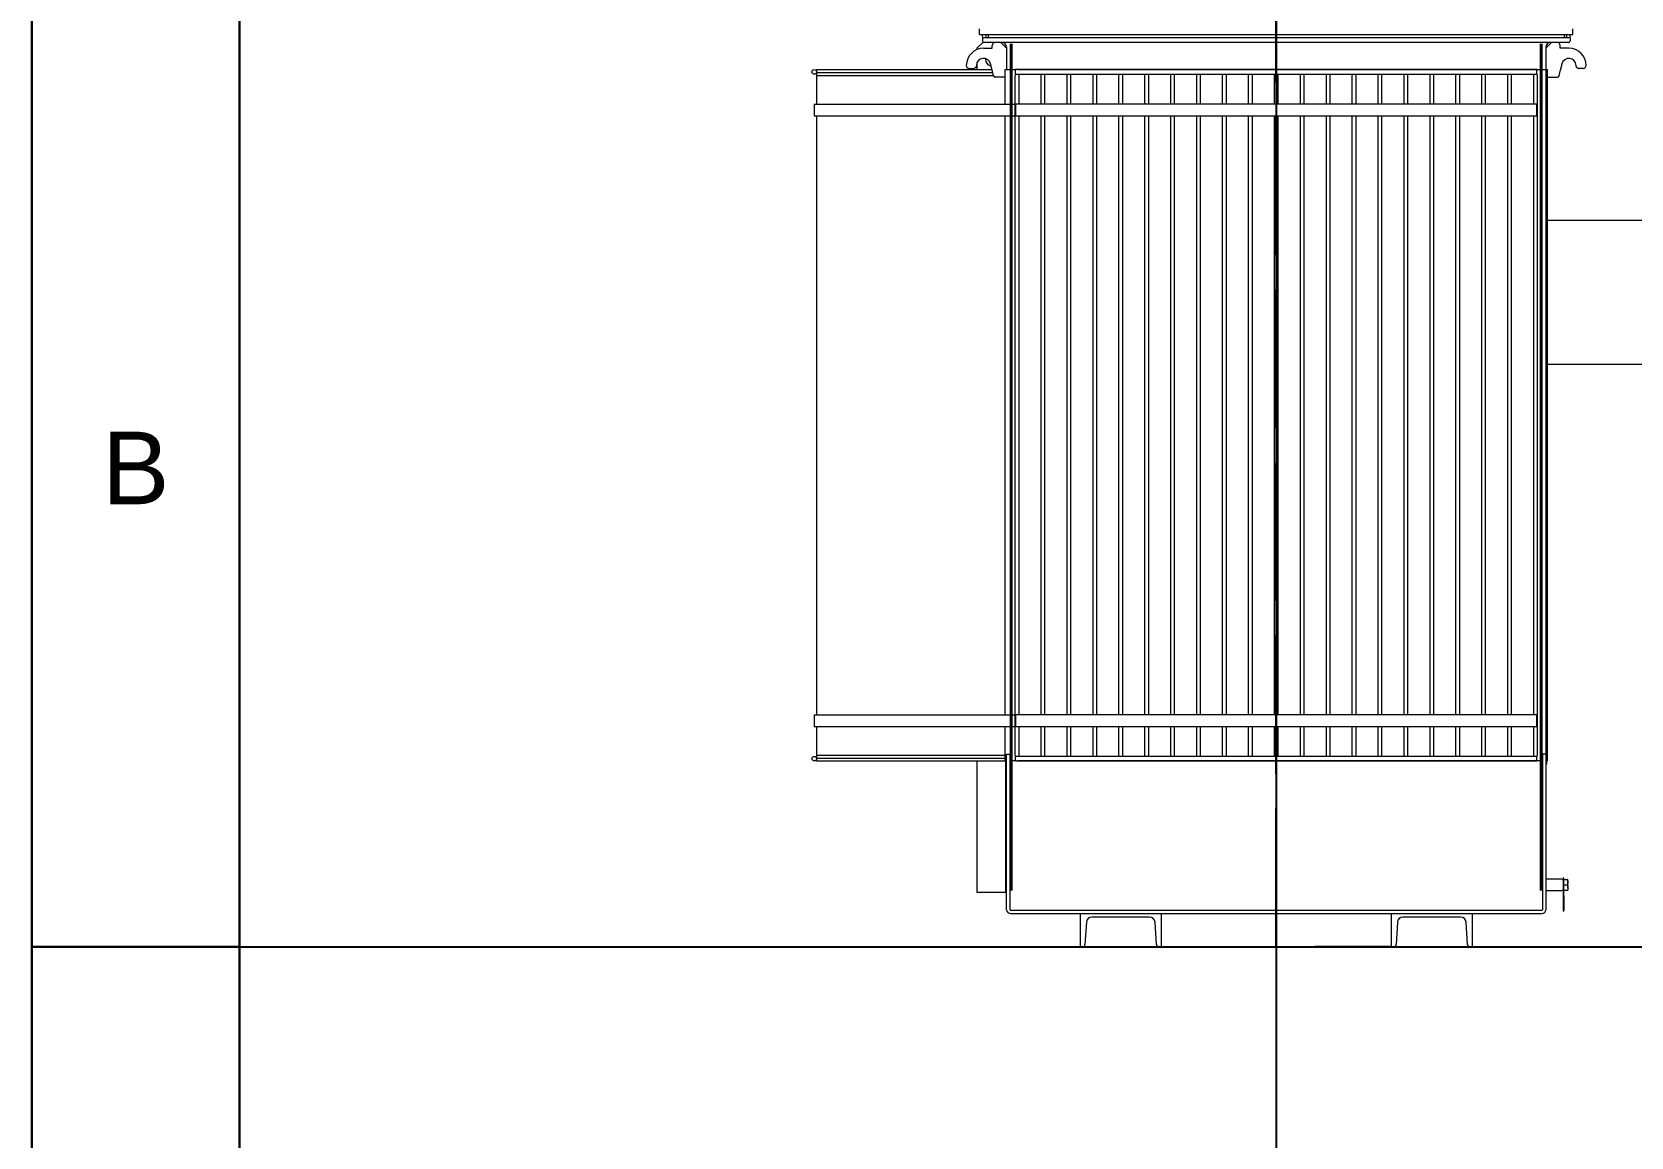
# Model space of a CAD drawing. Header units: millimetres. Extents: x 30710 to 48779, y -19256 to -8564.
# Drawn here: x 30710 to 33486, y -12579 to -10660 of the extents above; entities that cross this region are included whole.
import ezdxf
from ezdxf.enums import TextEntityAlignment as Align

# ---------------------------------------------------------------- set-up
doc = ezdxf.new("R2010")
doc.units = ezdxf.units.MM
doc.header["$LTSCALE"] = 10
doc.linetypes.add('ACAD_ISO04W100', pattern=[30, 24, -3, 0, -3])
doc.layers.get('0').update_dxf_attribs({"color": 1, "linetype": 'ACAD_ISO04W100', "lineweight": 25})
doc.layers.get('Defpoints').update_dxf_attribs({"lineweight": 25})
for name, color, linetype, lineweight in [('1', 4, 'Continuous', 30), ('2', 3, 'Continuous', 25), ('粗实线', 4, 'Continuous', 18), ('细实线', 3, 'Continuous', 35)]:
    doc.layers.add(name, color=color, linetype=linetype, lineweight=lineweight)
doc.styles.get("Standard").update_dxf_attribs({"font": ''})
doc.styles.get('Standard').set_extended_font_data('arial')

msp = doc.modelspace()

# ---------------------------------------------------------------- linework, layer by layer
msp.add_line((32870.22, -12248.159), (32870.22, -10131.559))
at = {"layer": '1'}
msp.add_lwpolyline([(30710.22, -8564.163), (45830.22, -8564.163), (45830.22, -19256.163), (30710.22, -19256.163)], close=True, dxfattribs=at)
at = {"layer": '2'}
for p, q in [((31070.22, -12248.163), (30710.22, -12248.163)), ((32670.22, -12248.79), (33070.22, -12247.527))]:
    msp.add_line(p, q, dxfattribs=at)
msp.add_lwpolyline([(31070.22, -8924.163), (45470.22, -8924.163), (45470.22, -18896.163), (31070.22, -18896.163)], close=True, dxfattribs=at)
at = {"layer": 'Defpoints'}
for p, q in [((31070.22, -8564.163), (31070.22, -19256.163)), ((32870.22, -8564.163), (32870.22, -19256.163)), ((30710.22, -12248.159), (45830.22, -12248.159))]:
    msp.add_line(p, q, dxfattribs=at)
at = {"layer": '粗实线'}
for p, q in [((32355.22, -10664.79), (32355.22, -10654.79)), ((33385.22, -10664.79), (33385.22, -10654.79)), ((32360.72, -10678.79), (32350.72, -10688.79)), ((32355.22, -10664.79), (33385.22, -10664.79)), ((32360.22, -10670.79), (32360.22, -10676.12)), ((33380.22, -10670.79), (32360.22, -10670.79)), ((32362.89, -10678.79), (32360.72, -10678.79)), ((33377.55, -10678.79), (32362.89, -10678.79)), ((32370.22, -10664.79), (32370.22, -10670.79)), ((32377.22, -10688.79), (32377.22, -10683.79)), ((32392.22, -10678.79), (32402.22, -10688.79)), ((32402.22, -10686.79), (32402.22, -10725.79)), ((33348.22, -10678.79), (33338.22, -10688.79)), ((33338.22, -10686.79), (33338.22, -10725.79)), ((33363.22, -10688.79), (33363.22, -10683.79)), ((33370.22, -10664.79), (33370.22, -10670.79)), ((33380.22, -10670.79), (33380.22, -10676.12)), ((32350.72, -10688.79), (32350.72, -10691.082)), ((32350.72, -10713.891), (32350.72, -10725.79)), ((32362.22, -10688.79), (32377.22, -10688.79)), ((33378.22, -10688.79), (33363.22, -10688.79)), ((32072.22, -10725.79), (32376.745, -10725.79)), ((32072.22, -10725.79), (32072.22, -10730.79)), ((32072.22, -10730.79), (32072.22, -10735.735)), ((32072.22, -10730.79), (32377.94, -10730.79)), ((32072.22, -10735.735), (32379.122, -10735.735)), ((32072.22, -10735.735), (32072.22, -10785.79)), ((32337.22, -10723.79), (32344.72, -10723.79)), ((32379.302, -10736.487), (32376.881, -10726.359)), ((32399.02, -10738.79), (32382.22, -10738.79)), ((32399.02, -10725.79), (32399.02, -10785.79)), ((32399.02, -10725.79), (32401.42, -10725.79)), ((32401.42, -10725.79), (32419.02, -10725.79)), ((32417.22, -10735.735), (32417.928, -10733.79)), ((32417.22, -10785.79), (32417.22, -10735.735)), ((33322.72, -10725.79), (32417.72, -10725.79)), ((32417.72, -10733.79), (32417.72, -10725.79)), ((32417.72, -10733.79), (33322.72, -10733.79)), ((32421.42, -10725.79), (32464.02, -10725.79)), ((32422.511, -10733.79), (32423.22, -10735.735)), ((32423.22, -10735.735), (32423.22, -10785.79)), ((32462.22, -10735.735), (32462.928, -10733.79)), ((32462.22, -10785.79), (32462.22, -10735.735)), ((32464.02, -10725.79), (32466.42, -10725.79)), ((32466.42, -10725.79), (32509.02, -10725.79)), ((32467.511, -10733.79), (32468.22, -10735.735)), ((32468.22, -10735.735), (32468.22, -10785.79)), ((32507.22, -10735.735), (32507.928, -10733.79)), ((32507.22, -10785.79), (32507.22, -10735.735)), ((32509.02, -10725.79), (32511.42, -10725.79)), ((32511.42, -10725.79), (32554.02, -10725.79)), ((32512.511, -10733.79), (32513.22, -10735.735)), ((32513.22, -10735.735), (32513.22, -10785.79)), ((32552.22, -10735.735), (32552.928, -10733.79)), ((32552.22, -10785.79), (32552.22, -10735.735)), ((32554.02, -10725.79), (32556.42, -10725.79)), ((32556.42, -10725.79), (32599.02, -10725.79)), ((32557.511, -10733.79), (32558.22, -10735.735)), ((32558.22, -10735.735), (32558.22, -10785.79)), ((32597.22, -10735.735), (32597.928, -10733.79)), ((32597.22, -10785.79), (32597.22, -10735.735)), ((32599.02, -10725.79), (32601.42, -10725.79)), ((32601.42, -10725.79), (32644.02, -10725.79)), ((32602.511, -10733.79), (32603.22, -10735.735)), ((32603.22, -10735.735), (32603.22, -10785.79)), ((32642.22, -10735.735), (32642.928, -10733.79)), ((32642.22, -10785.79), (32642.22, -10735.735)), ((32644.02, -10725.79), (32646.42, -10725.79)), ((32646.42, -10725.79), (32689.02, -10725.79)), ((32647.511, -10733.79), (32648.22, -10735.735)), ((32648.22, -10735.735), (32648.22, -10785.79)), ((32687.22, -10735.735), (32687.928, -10733.79)), ((32687.22, -10785.79), (32687.22, -10735.735)), ((32689.02, -10725.79), (32691.42, -10725.79)), ((32691.42, -10725.79), (32734.02, -10725.79)), ((32692.511, -10733.79), (32693.22, -10735.735)), ((32693.22, -10735.735), (32693.22, -10785.79)), ((32732.22, -10735.735), (32732.928, -10733.79)), ((32732.22, -10785.79), (32732.22, -10735.735)), ((32734.02, -10725.79), (32736.42, -10725.79)), ((32736.42, -10725.79), (32779.02, -10725.79)), ((32737.511, -10733.79), (32738.22, -10735.735)), ((32738.22, -10735.735), (32738.22, -10785.79)), ((32777.22, -10735.735), (32777.928, -10733.79)), ((32777.22, -10785.79), (32777.22, -10735.735)), ((32779.02, -10725.79), (32781.42, -10725.79)), ((32781.42, -10725.79), (32824.02, -10725.79)), ((32782.511, -10733.79), (32783.22, -10735.735)), ((32783.22, -10735.735), (32783.22, -10785.79)), ((32822.22, -10735.735), (32822.928, -10733.79)), ((32822.22, -10785.79), (32822.22, -10735.735)), ((32824.02, -10725.79), (32826.42, -10725.79)), ((32826.42, -10725.79), (32869.02, -10725.79)), ((32827.511, -10733.79), (32828.22, -10735.735)), ((32828.22, -10735.735), (32828.22, -10785.79)), ((32867.22, -10735.735), (32867.928, -10733.79)), ((32867.22, -10785.79), (32867.22, -10735.735)), ((32869.02, -10725.79), (32871.42, -10725.79)), ((32871.42, -10725.79), (32914.02, -10725.79)), ((32872.511, -10733.79), (32873.22, -10735.735)), ((32873.22, -10735.735), (32873.22, -10785.79)), ((32912.22, -10735.735), (32912.928, -10733.79)), ((32912.22, -10785.79), (32912.22, -10735.735)), ((32914.02, -10725.79), (32916.42, -10725.79)), ((32916.42, -10725.79), (32959.02, -10725.79)), ((32917.511, -10733.79), (32918.22, -10735.735)), ((32918.22, -10735.735), (32918.22, -10785.79)), ((32957.22, -10735.735), (32957.928, -10733.79)), ((32957.22, -10785.79), (32957.22, -10735.735)), ((32959.02, -10725.79), (32961.42, -10725.79)), ((32961.42, -10725.79), (33004.02, -10725.79)), ((32962.511, -10733.79), (32963.22, -10735.735)), ((32963.22, -10735.735), (32963.22, -10785.79)), ((33002.22, -10735.735), (33002.928, -10733.79)), ((33002.22, -10785.79), (33002.22, -10735.735)), ((33004.02, -10725.79), (33006.42, -10725.79)), ((33006.42, -10725.79), (33049.02, -10725.79)), ((33007.511, -10733.79), (33008.22, -10735.735)), ((33008.22, -10735.735), (33008.22, -10785.79)), ((33047.22, -10735.735), (33047.928, -10733.79)), ((33047.22, -10785.79), (33047.22, -10735.735)), ((33049.02, -10725.79), (33051.42, -10725.79)), ((33051.42, -10725.79), (33094.02, -10725.79)), ((33052.511, -10733.79), (33053.22, -10735.735)), ((33053.22, -10735.735), (33053.22, -10785.79)), ((33092.22, -10735.735), (33092.928, -10733.79)), ((33092.22, -10785.79), (33092.22, -10735.735)), ((33094.02, -10725.79), (33096.42, -10725.79)), ((33096.42, -10725.79), (33139.02, -10725.79)), ((33097.511, -10733.79), (33098.22, -10735.735)), ((33098.22, -10735.735), (33098.22, -10785.79)), ((33137.22, -10735.735), (33137.928, -10733.79)), ((33137.22, -10785.79), (33137.22, -10735.735)), ((33139.02, -10725.79), (33141.42, -10725.79)), ((33141.42, -10725.79), (33184.02, -10725.79)), ((33142.511, -10733.79), (33143.22, -10735.735)), ((33143.22, -10735.735), (33143.22, -10785.79)), ((33182.22, -10735.735), (33182.928, -10733.79)), ((33182.22, -10785.79), (33182.22, -10735.735)), ((33184.02, -10725.79), (33186.42, -10725.79)), ((33186.42, -10725.79), (33229.02, -10725.79)), ((33187.511, -10733.79), (33188.22, -10735.735)), ((33188.22, -10735.735), (33188.22, -10785.79)), ((33227.22, -10735.735), (33227.928, -10733.79)), ((33227.22, -10785.79), (33227.22, -10735.735)), ((33229.02, -10725.79), (33231.42, -10725.79)), ((33231.42, -10725.79), (33274.02, -10725.79)), ((33232.511, -10733.79), (33233.22, -10735.735)), ((33233.22, -10735.735), (33233.22, -10785.79)), ((33272.22, -10735.735), (33272.928, -10733.79)), ((33272.22, -10785.79), (33272.22, -10735.735)), ((33274.02, -10725.79), (33276.42, -10725.79)), ((33276.42, -10725.79), (33319.02, -10725.79)), ((33277.511, -10733.79), (33278.22, -10735.735)), ((33278.22, -10735.735), (33278.22, -10785.79)), ((33317.22, -10735.735), (33317.928, -10733.79)), ((33317.22, -10785.79), (33317.22, -10735.735)), ((33319.02, -10725.79), (33321.42, -10725.79)), ((33321.42, -10725.79), (33339.02, -10725.79)), ((33322.511, -10733.79), (33323.22, -10735.735)), ((33322.72, -10733.79), (33322.72, -10725.79)), ((33323.22, -10735.735), (33323.22, -11915.844)), ((33339.22, -10726.239), (33338.22, -10726.239)), ((33338.22, -10726.239), (33338.22, -11931.239)), ((33339.02, -10725.79), (33341.42, -10725.79)), ((33339.22, -10726.239), (33339.22, -11931.239)), ((33341.42, -11925.79), (33341.42, -10725.79)), ((33341.42, -10738.79), (33358.22, -10738.79)), ((33361.137, -10736.487), (33363.558, -10726.359)), ((33403.22, -10723.79), (33395.72, -10723.79)), ((32068.103, -10785.79), (32068.103, -10805.79)), ((32068.103, -10785.79), (32416.603, -10785.79)), ((32416.603, -10785.79), (32416.603, -10805.79)), ((32417.72, -10785.79), (32416.603, -10785.79)), ((32417.72, -10785.79), (32417.72, -10805.79)), ((33322.72, -10785.79), (32417.72, -10785.79)), ((33322.72, -10805.79), (33322.72, -10785.79)), ((32068.103, -10805.79), (32416.603, -10805.79)), ((32072.22, -10805.79), (32072.22, -11845.79)), ((32399.02, -10805.79), (32399.02, -11845.79)), ((32416.603, -10805.79), (32417.72, -10805.79)), ((32417.22, -11845.79), (32417.22, -10805.79)), ((32417.72, -10805.79), (33322.72, -10805.79)), ((32423.22, -10805.79), (32423.22, -11845.79)), ((32462.22, -11845.79), (32462.22, -10805.79)), ((32468.22, -10805.79), (32468.22, -11845.79)), ((32507.22, -11845.79), (32507.22, -10805.79)), ((32513.22, -10805.79), (32513.22, -11845.79)), ((32552.22, -11845.79), (32552.22, -10805.79)), ((32558.22, -10805.79), (32558.22, -11845.79)), ((32597.22, -11845.79), (32597.22, -10805.79)), ((32603.22, -10805.79), (32603.22, -11845.79)), ((32642.22, -11845.79), (32642.22, -10805.79)), ((32648.22, -10805.79), (32648.22, -11845.79)), ((32687.22, -11845.79), (32687.22, -10805.79)), ((32693.22, -10805.79), (32693.22, -11845.79)), ((32732.22, -11845.79), (32732.22, -10805.79)), ((32738.22, -10805.79), (32738.22, -11845.79)), ((32777.22, -11845.79), (32777.22, -10805.79)), ((32783.22, -10805.79), (32783.22, -11845.79)), ((32822.22, -11845.79), (32822.22, -10805.79)), ((32828.22, -10805.79), (32828.22, -11845.79)), ((32867.22, -11845.79), (32867.22, -10805.79)), ((32873.22, -10805.79), (32873.22, -11845.79)), ((32912.22, -11845.79), (32912.22, -10805.79)), ((32918.22, -10805.79), (32918.22, -11845.79)), ((32957.22, -11845.79), (32957.22, -10805.79)), ((32963.22, -10805.79), (32963.22, -11845.79)), ((33002.22, -11845.79), (33002.22, -10805.79)), ((33008.22, -10805.79), (33008.22, -11845.79)), ((33047.22, -11845.79), (33047.22, -10805.79)), ((33053.22, -10805.79), (33053.22, -11845.79)), ((33092.22, -11845.79), (33092.22, -10805.79)), ((33098.22, -10805.79), (33098.22, -11845.79)), ((33137.22, -11845.79), (33137.22, -10805.79)), ((33143.22, -10805.79), (33143.22, -11845.79)), ((33182.22, -11845.79), (33182.22, -10805.79)), ((33188.22, -10805.79), (33188.22, -11845.79)), ((33227.22, -11845.79), (33227.22, -10805.79)), ((33233.22, -10805.79), (33233.22, -11845.79)), ((33272.22, -11845.79), (33272.22, -10805.79)), ((33278.22, -10805.79), (33278.22, -11845.79)), ((33317.22, -11845.79), (33317.22, -10805.79)), ((33341.42, -10987.28), (33727.22, -10987.28)), ((33341.42, -11237.28), (33727.22, -11237.28)), ((32068.103, -11845.79), (32068.103, -11865.79)), ((32068.103, -11845.79), (32416.603, -11845.79)), ((32416.603, -11845.79), (32416.603, -11865.79)), ((32417.72, -11845.79), (32416.603, -11845.79)), ((32417.72, -11845.79), (32417.72, -11865.79)), ((33322.72, -11845.79), (32417.72, -11845.79)), ((33322.72, -11865.79), (33322.72, -11845.79)), ((32068.103, -11865.79), (32416.603, -11865.79)), ((32072.22, -11865.79), (32072.22, -11915.844)), ((32399.02, -11865.79), (32399.02, -11925.79)), ((32416.603, -11865.79), (32417.72, -11865.79)), ((32417.22, -11915.844), (32417.22, -11865.79)), ((32417.72, -11865.79), (33322.72, -11865.79)), ((32423.22, -11865.79), (32423.22, -11915.844)), ((32462.22, -11915.844), (32462.22, -11865.79)), ((32468.22, -11865.79), (32468.22, -11915.844)), ((32507.22, -11915.844), (32507.22, -11865.79)), ((32513.22, -11865.79), (32513.22, -11915.844)), ((32552.22, -11915.844), (32552.22, -11865.79)), ((32558.22, -11865.79), (32558.22, -11915.844)), ((32597.22, -11915.844), (32597.22, -11865.79)), ((32603.22, -11865.79), (32603.22, -11915.844)), ((32642.22, -11915.844), (32642.22, -11865.79)), ((32648.22, -11865.79), (32648.22, -11915.844)), ((32687.22, -11915.844), (32687.22, -11865.79)), ((32693.22, -11865.79), (32693.22, -11915.844)), ((32732.22, -11915.844), (32732.22, -11865.79)), ((32738.22, -11865.79), (32738.22, -11915.844)), ((32777.22, -11915.844), (32777.22, -11865.79)), ((32783.22, -11865.79), (32783.22, -11915.844)), ((32822.22, -11915.844), (32822.22, -11865.79)), ((32828.22, -11865.79), (32828.22, -11915.844)), ((32867.22, -11915.844), (32867.22, -11865.79)), ((32873.22, -11865.79), (32873.22, -11915.844)), ((32912.22, -11915.844), (32912.22, -11865.79)), ((32918.22, -11865.79), (32918.22, -11915.844)), ((32957.22, -11915.844), (32957.22, -11865.79)), ((32963.22, -11865.79), (32963.22, -11915.844)), ((33002.22, -11915.844), (33002.22, -11865.79)), ((33008.22, -11865.79), (33008.22, -11915.844)), ((33047.22, -11915.844), (33047.22, -11865.79)), ((33053.22, -11865.79), (33053.22, -11915.844)), ((33092.22, -11915.844), (33092.22, -11865.79)), ((33098.22, -11865.79), (33098.22, -11915.844)), ((33137.22, -11915.844), (33137.22, -11865.79)), ((33143.22, -11865.79), (33143.22, -11915.844)), ((33182.22, -11915.844), (33182.22, -11865.79)), ((33188.22, -11865.79), (33188.22, -11915.844)), ((33227.22, -11915.844), (33227.22, -11865.79)), ((33233.22, -11865.79), (33233.22, -11915.844)), ((33272.22, -11915.844), (33272.22, -11865.79)), ((33278.22, -11865.79), (33278.22, -11915.844)), ((33317.22, -11915.844), (33317.22, -11865.79)), ((32072.22, -11915.844), (32399.02, -11915.844)), ((32072.22, -11915.844), (32072.22, -11920.79)), ((32072.22, -11920.79), (32399.02, -11920.79)), ((32072.22, -11920.79), (32072.22, -11925.79)), ((32072.22, -11925.79), (32399.02, -11925.79)), ((32350.72, -11925.79), (32350.72, -12153.79)), ((32401.42, -11925.79), (32399.02, -11925.79)), ((32400.72, -12153.79), (32400.72, -11925.79)), ((32402.22, -11925.79), (32401.42, -11925.79)), ((32402.22, -11913.79), (32408.22, -11913.79)), ((32402.22, -12184.053), (32402.22, -11913.79)), ((32408.22, -12184.053), (32408.22, -11913.79)), ((32419.02, -11925.79), (32408.22, -11925.79)), ((32417.928, -11917.79), (32417.22, -11915.844)), ((33322.72, -11917.79), (32417.72, -11917.79)), ((32417.72, -11925.79), (32417.72, -11917.79)), ((32417.72, -11925.79), (33322.72, -11925.79)), ((32464.02, -11925.79), (32421.42, -11925.79)), ((32423.22, -11915.844), (32422.511, -11917.79)), ((32462.928, -11917.79), (32462.22, -11915.844)), ((32466.42, -11925.79), (32464.02, -11925.79)), ((32509.02, -11925.79), (32466.42, -11925.79)), ((32468.22, -11915.844), (32467.511, -11917.79)), ((32507.928, -11917.79), (32507.22, -11915.844)), ((32511.42, -11925.79), (32509.02, -11925.79)), ((32554.02, -11925.79), (32511.42, -11925.79)), ((32513.22, -11915.844), (32512.511, -11917.79)), ((32552.928, -11917.79), (32552.22, -11915.844)), ((32556.42, -11925.79), (32554.02, -11925.79)), ((32599.02, -11925.79), (32556.42, -11925.79)), ((32558.22, -11915.844), (32557.511, -11917.79)), ((32597.928, -11917.79), (32597.22, -11915.844)), ((32601.42, -11925.79), (32599.02, -11925.79)), ((32644.02, -11925.79), (32601.42, -11925.79)), ((32603.22, -11915.844), (32602.511, -11917.79)), ((32642.928, -11917.79), (32642.22, -11915.844)), ((32646.42, -11925.79), (32644.02, -11925.79)), ((32689.02, -11925.79), (32646.42, -11925.79)), ((32648.22, -11915.844), (32647.511, -11917.79)), ((32687.928, -11917.79), (32687.22, -11915.844)), ((32691.42, -11925.79), (32689.02, -11925.79)), ((32734.02, -11925.79), (32691.42, -11925.79)), ((32693.22, -11915.844), (32692.511, -11917.79)), ((32732.928, -11917.79), (32732.22, -11915.844)), ((32736.42, -11925.79), (32734.02, -11925.79)), ((32779.02, -11925.79), (32736.42, -11925.79)), ((32738.22, -11915.844), (32737.511, -11917.79)), ((32777.928, -11917.79), (32777.22, -11915.844)), ((32781.42, -11925.79), (32779.02, -11925.79)), ((32824.02, -11925.79), (32781.42, -11925.79)), ((32783.22, -11915.844), (32782.511, -11917.79)), ((32822.928, -11917.79), (32822.22, -11915.844)), ((32826.42, -11925.79), (32824.02, -11925.79)), ((32869.02, -11925.79), (32826.42, -11925.79)), ((32828.22, -11915.844), (32827.511, -11917.79)), ((32867.928, -11917.79), (32867.22, -11915.844)), ((32871.42, -11925.79), (32869.02, -11925.79)), ((32914.02, -11925.79), (32871.42, -11925.79)), ((32873.22, -11915.844), (32872.511, -11917.79)), ((32912.928, -11917.79), (32912.22, -11915.844)), ((32916.42, -11925.79), (32914.02, -11925.79)), ((32959.02, -11925.79), (32916.42, -11925.79)), ((32918.22, -11915.844), (32917.511, -11917.79)), ((32957.928, -11917.79), (32957.22, -11915.844)), ((32961.42, -11925.79), (32959.02, -11925.79)), ((33004.02, -11925.79), (32961.42, -11925.79)), ((32963.22, -11915.844), (32962.511, -11917.79)), ((33002.928, -11917.79), (33002.22, -11915.844)), ((33006.42, -11925.79), (33004.02, -11925.79)), ((33049.02, -11925.79), (33006.42, -11925.79)), ((33008.22, -11915.844), (33007.511, -11917.79)), ((33047.928, -11917.79), (33047.22, -11915.844)), ((33051.42, -11925.79), (33049.02, -11925.79)), ((33094.02, -11925.79), (33051.42, -11925.79)), ((33053.22, -11915.844), (33052.511, -11917.79)), ((33092.928, -11917.79), (33092.22, -11915.844)), ((33096.42, -11925.79), (33094.02, -11925.79)), ((33139.02, -11925.79), (33096.42, -11925.79)), ((33098.22, -11915.844), (33097.511, -11917.79)), ((33137.928, -11917.79), (33137.22, -11915.844)), ((33141.42, -11925.79), (33139.02, -11925.79)), ((33184.02, -11925.79), (33141.42, -11925.79)), ((33143.22, -11915.844), (33142.511, -11917.79)), ((33182.928, -11917.79), (33182.22, -11915.844)), ((33186.42, -11925.79), (33184.02, -11925.79)), ((33229.02, -11925.79), (33186.42, -11925.79)), ((33188.22, -11915.844), (33187.511, -11917.79)), ((33227.928, -11917.79), (33227.22, -11915.844)), ((33231.42, -11925.79), (33229.02, -11925.79)), ((33274.02, -11925.79), (33231.42, -11925.79)), ((33233.22, -11915.844), (33232.511, -11917.79)), ((33272.928, -11917.79), (33272.22, -11915.844)), ((33276.42, -11925.79), (33274.02, -11925.79)), ((33319.02, -11925.79), (33276.42, -11925.79)), ((33278.22, -11915.844), (33277.511, -11917.79)), ((33317.928, -11917.79), (33317.22, -11915.844)), ((33321.42, -11925.79), (33319.02, -11925.79)), ((33332.22, -11925.79), (33321.42, -11925.79)), ((33323.22, -11915.844), (33322.511, -11917.79)), ((33322.72, -11925.79), (33322.72, -11917.79)), ((33332.22, -11913.79), (33332.22, -12184.053)), ((33338.22, -11913.79), (33332.22, -11913.79)), ((33338.22, -11913.79), (33338.22, -12184.053)), ((33339.22, -11931.239), (33338.22, -11931.239)), ((33341.42, -11925.79), (33339.22, -11925.79)), ((33369.12, -12128.79), (33368.12, -12128.79)), ((33368.12, -12128.79), (33368.12, -12148.705)), ((33369.12, -12128.79), (33369.12, -12148.705)), ((32350.72, -12153.79), (32400.72, -12153.79)), ((33366.12, -12130.79), (33338.22, -12130.79)), ((33338.22, -12150.79), (33366.12, -12150.79)), ((33368.12, -12148.705), (33368.12, -12161.573)), ((33369.12, -12148.705), (33369.12, -12161.573)), ((33369.22, -12153.284), (33369.12, -12153.284)), ((33369.22, -12153.296), (33369.12, -12153.296)), ((33369.22, -12154.296), (33369.12, -12154.296)), ((33369.22, -12153.284), (33369.22, -12153.296)), ((33369.22, -12153.296), (33369.22, -12154.296)), ((33369.923, -12131.79), (33375.816, -12131.79)), ((33369.923, -12140.79), (33375.816, -12140.79)), ((33369.923, -12149.79), (33375.816, -12149.79)), ((33376.62, -12136.29), (33376.62, -12131.79)), ((33376.62, -12145.29), (33376.62, -12136.29)), ((33376.62, -12145.29), (33376.62, -12149.79)), ((32408.956, -12184.79), (33331.483, -12184.79)), ((33368.12, -12161.573), (33368.12, -12186.79)), ((33369.22, -12159.79), (33369.12, -12159.79)), ((33369.12, -12161.573), (33369.12, -12186.79)), ((33369.12, -12184.79), (33369.22, -12184.79)), ((33369.22, -12159.79), (33369.22, -12172.302)), ((33369.32, -12165.289), (33369.22, -12165.289)), ((33369.32, -12165.291), (33369.22, -12165.291)), ((33369.32, -12168.291), (33369.22, -12168.291)), ((33369.32, -12168.296), (33369.22, -12168.296)), ((33369.32, -12170.296), (33369.22, -12170.296)), ((33369.32, -12172.286), (33369.22, -12172.286)), ((33369.32, -12172.294), (33369.22, -12172.294)), ((33369.22, -12172.302), (33369.22, -12184.79)), ((33369.32, -12174.294), (33369.22, -12174.294)), ((33369.32, -12176.287), (33369.22, -12176.287)), ((33369.32, -12176.293), (33369.22, -12176.293)), ((33369.32, -12178.293), (33369.22, -12178.293)), ((33369.32, -12165.289), (33369.32, -12165.291)), ((33369.32, -12165.291), (33369.32, -12168.291)), ((33369.32, -12168.291), (33369.32, -12168.296)), ((33369.32, -12168.296), (33369.32, -12170.296)), ((33369.32, -12172.286), (33369.32, -12172.294)), ((33369.32, -12172.294), (33369.32, -12174.294)), ((33369.32, -12176.287), (33369.32, -12176.293)), ((33369.32, -12176.293), (33369.32, -12178.293)), ((32408.956, -12190.79), (32530.22, -12190.79)), ((32530.22, -12190.79), (32670.22, -12190.79)), ((32530.22, -12248.79), (32530.22, -12190.79)), ((32540.6, -12205.697), (32538.185, -12244.336)), ((32650.357, -12196.79), (32550.082, -12196.79)), ((32662.254, -12244.336), (32659.839, -12205.697)), ((32670.22, -12190.79), (32670.22, -12248.79)), ((32670.22, -12190.79), (33070.22, -12190.79)), ((33070.22, -12190.79), (33210.22, -12190.79)), ((33070.22, -12248.79), (33070.22, -12190.79)), ((33080.6, -12205.697), (33078.185, -12244.336)), ((33190.357, -12196.79), (33090.082, -12196.79)), ((33202.254, -12244.336), (33199.839, -12205.697)), ((33210.22, -12190.79), (33210.22, -12248.79)), ((33210.22, -12190.79), (33331.483, -12190.79)), ((33368.12, -12186.79), (33369.12, -12186.79)), ((32533.445, -12248.79), (32530.22, -12248.79)), ((32670.22, -12248.79), (32666.994, -12248.79)), ((33073.445, -12248.79), (33070.22, -12248.79)), ((33210.22, -12248.79), (33206.994, -12248.79))]:
    msp.add_line(p, q, dxfattribs=at)
for centre, radius in [((32363.22, -10667.79), 3), ((33377.22, -10667.79), 3), ((32068.22, -10729.79), 4), ((32068.22, -11921.79), 4)]:
    msp.add_circle(centre, radius, dxfattribs=at)
for centre, radius, start, end in [((32362.89, -10676.12), 2.67, 180, 270), ((32382.22, -10683.79), 5, 90, 180), ((32394.22, -10686.79), 8, 360, 90), ((33346.22, -10686.79), 8, 90, 180), ((33358.22, -10683.79), 5, 360, 90), ((33377.55, -10676.12), 2.67, 270, 0), ((32362.22, -10718.79), 30, 90, 180), ((32362.22, -10718.79), 12.5, 13.442755, 180), ((32375.72, -10708.79), 10, 168.79746, 265.982974), ((33378.22, -10718.79), 12.5, 0, 166.557245), ((33378.22, -10718.79), 30, 0, 90), ((32337.22, -10718.79), 5, 180, 270), ((32344.72, -10718.79), 5, 270, 289.702897), ((32382.22, -10735.79), 3, 193.442755, 270), ((33358.22, -10735.79), 3, 270, 346.557245), ((33395.72, -10718.79), 5, 250.297103, 270), ((33403.22, -10718.79), 5, 270, 0), ((33366.12, -12132.79), 2, 0, 90), ((33366.12, -12148.79), 2, 270, 0), ((32408.956, -12184.053), 6.737, 180, 270), ((32408.956, -12184.053), 0.737, 180, 270), ((33331.483, -12184.053), 6.737, 270, 0), ((33331.483, -12184.053), 0.737, 270, 0), ((32550.082, -12206.29), 9.5, 90, 176.423666), ((32650.357, -12206.29), 9.5, 3.576334, 90), ((33090.082, -12206.29), 9.5, 90, 176.423666), ((33190.357, -12206.29), 9.5, 3.576334, 90), ((32533.445, -12244.04), 4.75, 270, 356.423666), ((32666.994, -12244.04), 4.75, 183.576334, 270), ((33073.445, -12244.04), 4.75, 270, 356.423666), ((33206.994, -12244.04), 4.75, 183.576334, 270)]:
    msp.add_arc(centre, radius, start, end, dxfattribs=at)
for points, knots in [([(32349.72, -10718.79), (32349.72, -10718.793), (32349.719, -10718.903), (32349.693, -10719.664), (32349.394, -10720.855), (32348.481, -10722.167), (32347.492, -10723.018), (32346.768, -10723.337), (32346.405, -10723.497)], [0, 0, 0, 0, 0.01033319, 0.39510361, 2.71777072, 4.20235634, 5.1624436, 6.12770205, 6.12770205, 6.12770205, 6.12770205]), ([(32376.881, -10726.359), (32376.74, -10725.769), (32376.454, -10724.573), (32375.88, -10722.173), (32375.183, -10719.255), (32374.649, -10717.02), (32374.379, -10715.89), (32374.377, -10715.884)], [0, 0, 0, 0, 1.68908709, 3.41968408, 7.05574059, 10.74958543, 10.77032961, 10.77032961, 10.77032961, 10.77032961]), ([(33366.062, -10715.884), (33366.06, -10715.89), (33365.794, -10717.007), (33365.259, -10719.242), (33364.565, -10722.147), (33363.988, -10724.56), (33363.703, -10725.755), (33363.558, -10726.359)], [0, 0, 0, 0, 0.02074443, 3.67195883, 7.3506456, 9.04349683, 10.77032961, 10.77032961, 10.77032961, 10.77032961]), ([(33394.034, -10723.497), (33393.671, -10723.337), (33392.947, -10723.018), (33391.958, -10722.167), (33391.045, -10720.855), (33390.746, -10719.664), (33390.72, -10718.903), (33390.72, -10718.793), (33390.72, -10718.79)], [0, 0, 0, 0, 0.96525845, 1.92534571, 3.40993133, 5.73259844, 6.11736886, 6.12770205, 6.12770205, 6.12770205, 6.12770205]), ([(33369.12, -12136.29), (33369.12, -12136.183), (33369.128, -12135.375), (33369.303, -12133.852), (33369.715, -12132.482), (33369.923, -12131.79)], [0, 0, 0, 0, 0.32173086, 2.43643397, 4.59025135, 4.59025135, 4.59025135, 4.59025135]), ([(33369.923, -12131.79), (33369.699, -12131.79), (33369.245, -12131.79), (33369.162, -12131.79), (33369.12, -12131.79)], [0, 0, 0, 0, 0.398272684, 0.803847577, 0.803847577, 0.803847577, 0.803847577]), ([(33369.923, -12140.79), (33369.699, -12140.059), (33369.245, -12138.584), (33369.162, -12137.059), (33369.12, -12136.29)], [0, 0, 0, 0, 2.27342575, 4.58853407, 4.58853407, 4.58853407, 4.58853407]), ([(33369.12, -12145.29), (33369.21, -12144.158), (33369.331, -12142.634), (33369.802, -12141.168), (33369.923, -12140.79)], [0, 0, 0, 0, 3.40412343, 4.58499508, 4.58499508, 4.58499508, 4.58499508]), ([(33369.923, -12149.79), (33369.608, -12148.705), (33369.176, -12147.222), (33369.131, -12145.699), (33369.12, -12145.29)], [0, 0, 0, 0, 3.3555052, 4.58799478, 4.58799478, 4.58799478, 4.58799478]), ([(33369.12, -12149.79), (33369.12, -12149.79), (33369.128, -12149.79), (33369.303, -12149.79), (33369.715, -12149.79), (33369.923, -12149.79)], [0, 0, 0, 0, 0.056341702, 0.426669782, 0.803847577, 0.803847577, 0.803847577, 0.803847577]), ([(33375.816, -12131.79), (33376.04, -12132.521), (33376.494, -12133.996), (33376.577, -12135.521), (33376.62, -12136.29)], [0, 0, 0, 0, 2.27342575, 4.58853407, 4.58853407, 4.58853407, 4.58853407]), ([(33376.62, -12131.79), (33376.619, -12131.79), (33376.611, -12131.79), (33376.436, -12131.79), (33376.024, -12131.79), (33375.816, -12131.79)], [0, 0, 0, 0, 0.056341702, 0.426669782, 0.803847577, 0.803847577, 0.803847577, 0.803847577]), ([(33376.62, -12136.29), (33376.619, -12136.397), (33376.611, -12137.204), (33376.436, -12138.727), (33376.024, -12140.098), (33375.816, -12140.79)], [0, 0, 0, 0, 0.32173086, 2.43643397, 4.59025135, 4.59025135, 4.59025135, 4.59025135]), ([(33375.816, -12140.79), (33375.937, -12141.168), (33376.408, -12142.634), (33376.529, -12144.158), (33376.62, -12145.29)], [0, 0, 0, 0, 1.18087165, 4.58499508, 4.58499508, 4.58499508, 4.58499508]), ([(33376.62, -12145.29), (33376.608, -12145.699), (33376.563, -12147.222), (33376.131, -12148.705), (33375.816, -12149.79)], [0, 0, 0, 0, 1.23248958, 4.58799478, 4.58799478, 4.58799478, 4.58799478]), ([(33375.816, -12149.79), (33376.04, -12149.79), (33376.494, -12149.79), (33376.577, -12149.79), (33376.62, -12149.79)], [0, 0, 0, 0, 0.398272684, 0.803847577, 0.803847577, 0.803847577, 0.803847577])]:
    msp.add_open_spline(points, degree=3, knots=knots, dxfattribs=at)
at = {"layer": '细实线'}
for p, q in [((32410.22, -12150.79), (32410.22, -10680.79)), ((32410.22, -10680.79), (32410.22, -12150.79)), ((33330.22, -10680.79), (33330.22, -12150.79)), ((33330.22, -12150.79), (33330.22, -10680.79))]:
    msp.add_line(p, q, dxfattribs=at)

# ---------------------------------------------------------------- texts
at = {"layer": '2'}
msp.add_text('B', height=126, dxfattribs=at).set_placement((30890.22, -11417.163), align=Align.MIDDLE_CENTER)

doc.saveas('drawing.dxf')
